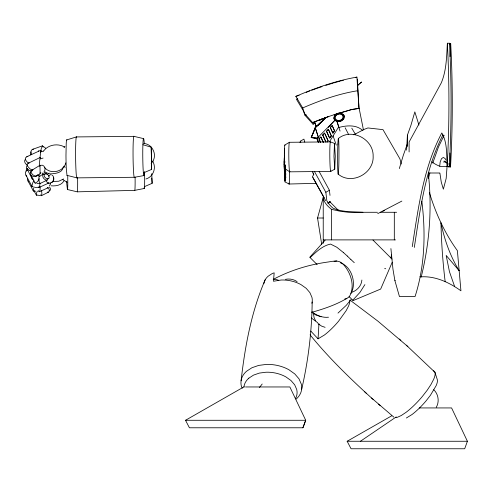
<?xml version="1.0" encoding="UTF-8"?>
<svg xmlns="http://www.w3.org/2000/svg" width="492" height="492" viewBox="0 0 492 492"><rect width="100%" height="100%" fill="white"/><g stroke="black" fill="none" stroke-linecap="round" stroke-linejoin="round"><path stroke-width="0.74" d="M409.104 151.954L409.116 142.004L441.275 82.914C446.539 70.467 446.607 56.543 447.357 43.247L449.497 43.241A201.579 34.821 89.9 0 1 449.294 166.554M447.056 166.634L446.176 178.436L443.36 189.186L441.281 182.188L439.916 173.252M38.487 151.235L38.499 150.712M284.702 165.281L284.763 178.485L284.727 165.257M285.907 176.966L285.182 176.985L284.228 162.581L284.954 162.563M284.893 165.294L284.874 166.825L284.739 165.527L285.465 165.515M284.413 153.941L284.444 151.425L284.64 153.473M40.043 157.6L40.836 150.214L41.125 151.069M284.813 164.802L284.585 176.05L284.474 173.762A12.048 0.449 88.5 0 1 284.179 161.911L284.444 156.259L284.585 157.089M312.174 301.996C311.823 331.454 308.263 360.864 301.614 389.559M142.901 144.728L151.222 147.169L151.628 169.396L143.412 172.913M285.182 176.985L284.271 159.955L285.108 179.02L284.37 158.553L284.979 179.703L284.413 158.393L284.93 179.642L284.659 165.41M449.264 43.659L450.69 43.659L450.008 56.66M449.448 44.723L449.497 43.241M284.204 159.691L284.259 158.11A11.562 0.43 88.5 0 1 284.591 158.018M285.022 165.103A12.048 0.449 88.5 0 1 285.243 176.179L285.157 179.98A11.562 0.43 88.5 0 1 284.69 178.553L284.425 173.713L284.862 165.207M32.152 178.098L32.115 178.719A5.277 1.341 -57.1 0 0 33.124 178.971M40.27 172.575C40.467 174.808 37.251 175.853 35.424 175.933A3.635 1.925 34.4 0 1 32.835 174.777L31.039 172.637A4.336 2.294 34.4 0 1 31.082 170.761L39.969 165.275L40.104 165.884M349.726 300.52A29.059 7.183 -47.8 0 1 348.49 306.165L346.14 310.698L338.601 321.178A25.695 6.353 -47.8 0 1 324.357 335.058L318.078 338.816L318.951 323.644M406.595 150.14L407.407 135.109L407.401 146.45M352.223 109.427L359.006 108.418L356.903 77.09C335.87 80.799 315.44 87.927 295.852 96.37L302.691 107.945L304.628 113.634L312.635 122.613L328.853 116.475L325.95 117.502L315.224 127.471L315.292 128.025M285.108 166.573L285.059 165.275L285.083 167.544L284.948 164.992L284.425 172.661L284.339 169.986L285.065 167.372L284.985 181.874L284.161 164.279M26.094 170.952L26.617 169.254L27.411 168.738M361.891 280.028C361.534 285.711 357.131 290.514 351.854 292.291M241.08 380.814C244.991 346.386 251.357 311.627 265.219 279.708M40.596 152.465L41.242 148.633L42.546 145.798L43.099 146.985M412.259 246.677C418.298 208.091 423.329 167.938 441.81 132.951C447.628 142.877 446.447 155.41 447.142 166.548L449.288 166.542L449.251 163.215M414.307 247.427C420.186 209.254 425.26 169.678 442.929 134.826M334.517 117.816L334.677 116.795M343.484 117.809L343.65 116.795M344.32 116.764L343.613 119.113L340.402 121.432M27.607 178.307L27.57 180.133L33.376 191.013M48.093 178.676L47.183 180.103L39.852 183.608A4.33 0.873 86.4 0 1 39.231 181.892L38.911 178.996A3.493 0.707 86.4 0 1 39.089 176.616L43.505 173.922L44.778 173.965M63.167 167.274C62.632 172.095 56.641 173.528 52.601 173.658M300.04 142.637L300.366 141.173L303.921 139.131L304.763 142.071M421.232 276.836L420.106 276.713L421.232 276.836C429.559 243.159 432.216 208.011 428.317 173.516M390.869 257.943L391.601 254.967M428.384 178.608L429.903 172.889M399.326 168.59L403.299 155.318L407.247 144.261M50.75 173.559L50.073 175.029L48.407 176.185M321.688 244.278L317.543 218.011L323.232 197.458L323.398 198.436A151.358 40.35 0 0 0 331.577 209.364L331.565 239.887M432.776 163.067L438.452 147.046L444.147 135.251M284.856 145.005L289.425 142.293L330.433 141.88L334.486 143.406L333.963 156.438L334.744 169.162L330.741 171.413L289.733 171.831L285.096 168.762M334.744 169.162L335.267 156.13L334.486 143.406M419.233 407.936L451.582 407.936L467.4 441.262L464.694 448.759L351.048 448.759L347.155 441.262L391.589 415.888M302.918 427.782L305.704 420.279L289.862 386.958L245.508 386.958M407.401 135.128L410.869 125.497L414.836 111.875L418.926 125.048M40.418 183.147L40.067 183.713M65.817 162.87C63.665 172.009 50.233 174.845 44.538 167.421M152.914 161.185C157.231 154.168 152.034 143.799 143.695 143.467M317.315 138.75L311.208 137.44L315.206 127.656L318.398 137.403M315.249 127.84L311.239 137.594L317.223 138.363M311.27 137.742L315.003 128.72M392.198 262.298L380.667 289.068L353.115 300.594L348.976 296.448M30.879 151.893L30.547 154.802M436.256 407.321C439.602 401.779 438.433 394.117 433.735 389.719M39.969 165.275L40.123 173.762M297.746 98.83L296.43 99.255L303.293 110.694L304.997 115.312L312.967 124.125L315.132 123.326L316.331 126.893M334.689 116.838L335.888 115.005M343.01 118.756L343.471 117.766M344.123 117.883C342.807 121.376 337.647 122.865 334.843 120.319L316.946 138.473L318.441 142.36M364.904 284.604L360.003 292.334L352.764 300.212M315.132 123.326L315.071 123.67M37.669 174.857C36.039 178.99 27.54 175.238 31.285 171.696M44.255 171.468C46.371 169.02 44.145 164.143 40.731 165.287M350.962 293.515C356.841 283.41 351.78 266.639 340.415 262.814M327.334 142.102L328.127 140.817L325.083 134.119M331.307 135.675L329.714 138.246L326.497 131.18L328.392 129.273L331.356 135.903L330.144 137.742M334.48 130.534L332.893 133.104L330.28 127.366L332.168 125.46L334.535 130.792L332.924 133.246L330.31 127.526L332.223 125.724L334.535 130.792M329.517 141.702L338.717 126.813L336.577 120.202M63.96 180.902C61.5 185.361 55.664 186.253 51.033 185.798M25.424 159.236C23.696 161.05 25.049 163.842 27.029 164.808M27.158 165.318L26.439 166.942L26.543 167.846L32.275 179.082M151.149 163.528L152.994 161.075M259.425 387.505L262.211 384.018M351.073 299.579L346.22 305.366L337.992 313.103M334.978 115.269L333.871 117.963L334.369 119.71M317.617 125.718L317.949 125.331M43.548 151.075C48.173 144.593 58.001 143.012 64.68 147.139M335.163 115.897L336.848 114.316L339.148 113.615M343.004 118.713L341.313 120.294M40.774 194.789A4.33 0.806 85.6 0 0 41.193 195.668L41.697 195.096A3.493 0.652 85.6 0 0 41.795 192.667L41.605 190.693M49.182 173.055L48.234 173.762A3.801 2.454 37.9 0 1 45.947 173.541L43.837 171.954M325.187 240.102L309.782 257.255L317.131 264.61M317.549 125.798L325.968 117.588L325.292 117.822A47.017 3.573 -18 0 0 317.143 120.743L314.523 121.795L316.282 126.585M328.349 127.41L334.843 120.319M40.608 159.027C39.864 154.008 39.311 165.392 39.655 166.234M320.544 142.354L318.951 138.805L320.833 136.899L323.367 142.471M322.721 134.986L325.932 142.04L322.721 134.986L324.609 133.08L328.127 140.817M310.12 257.593C316.055 252.076 322.297 245.785 330.526 244.075L336.756 247.212L343.594 252.697M316.977 126.278L325.956 117.551L315.224 127.471L318.379 137.293M322.1 121.296L325.968 117.588L319.044 120.214M329.449 137.717L326.534 131.339L328.392 129.273M322.758 135.152L324.609 133.08M318.976 138.916L320.882 137.114L323.404 142.637M38.222 186.972A6.088 1.408 88.5 0 0 38.554 187.434L39.489 186.665A4.908 1.138 88.5 0 0 39.895 183.258M38.419 190.595A5.314 1.23 88.5 0 0 38.979 191.689L39.791 191.019A4.28 0.99 88.5 0 0 40.147 188.042L40.116 186.819M338.367 138.486C351.768 127.594 373.631 139.273 373.145 156.179C374.055 173.473 351.571 185.496 338.109 174.063M63.972 147.342L64.956 146.567M36.826 175.779L37.281 175.423A4.336 2.294 34.4 0 0 37.521 174.906M41.389 195.73L48.517 192.126C50.159 191.001 49.034 188.608 48.025 187.415M311.971 312.272C324.855 308.607 337.881 304.228 349.179 296.922C355.562 286.485 350.808 272.193 342.85 263.897C338.373 259.216 331.842 261.652 326.313 262.248C319.972 263.208 313.675 264.45 307.469 266.067C295.618 269.21 284.099 273.644 273.257 279.37M342.26 119.556C340.206 121.579 335.833 121.715 334.646 118.713M37.909 194.875L37.361 195.269A4.299 1.384 -60.8 0 1 36.322 195.035L33.819 190.545M360.433 441.262L396.257 416.909M316.645 125.958L316.227 126.29L316.743 126.315M248.798 378.188L253.521 375.113L259.407 373.077L266.043 372.229A25.695 16.537 9.4 0 1 285.895 376.903L290.981 380.525L294.677 384.812L296.719 389.486A29.059 18.702 9.4 0 1 295.428 398.686M63.64 178.965L58.763 181.228L52.995 181.468M43.505 173.922C41.033 175.958 44.378 180.589 47.183 180.103M377.739 213.633L401.853 201.087M40.27 157.434L27.613 163.559L27.201 164.18L27.324 165.859L29.661 168.602A5.455 3.087 31.7 0 0 32.048 169.863M328.09 203.337L330.458 201.96M382.831 211.296L384.547 210.299M302.691 107.945C320.353 100.319 338.791 93.72 357.838 90.706M326.885 201.105L325.845 192.292L329.4 190.25L319.136 171.487M327.74 202.968L330.107 201.609M185.515 420.279L305.704 420.279L302.937 427.782L189.414 427.782L185.515 420.279L243.786 386.958M40.166 150.527L26.771 156.757L25.473 157.932C24.994 160.066 26.839 161.819 28.376 163M49.366 185.632L50.436 184.279A3.106 2.042 38.5 0 0 50.129 182.919M42.546 145.798L32.644 149.322C30.584 150.085 30.652 152.809 31.679 154.39M353.797 134.814L364.185 129.365L367.899 127.951L382.985 129.642L399.934 158.904L401.318 164.082M32.158 170.115L32.927 169.691M41.236 151.807L43.505 151.081M28.032 169.912C25.775 170.484 24.508 173.289 25.99 175.22L32.134 186.659M38.893 187.538L48.849 182.993L47.982 183.122M39.274 191.782L47.964 187.815L47.207 187.926M406.367 418.003L412.013 414.528A25.695 6.353 -47.8 0 0 426.257 400.648L430.42 395.291L436.152 385.636A29.059 7.183 -47.8 0 0 437.247 379.48L434.922 372.253L406.3 345.187M145.909 179.002C153.203 176.979 156.794 167.637 152.655 161.278M144.617 186.579L152.133 183.319L151.782 173.664M336.854 114.359L337.967 113.867M40.713 158.713L43.081 158.067M336.608 113.923C339.314 112.139 344.308 113.099 344.351 116.911M318.902 120.423L321.596 119.341M306.215 92.355L309.708 90.965M51.494 182.6C53.591 182.108 54.341 179.451 53.388 177.68M319.449 120.066L321.522 119.273M319.173 120.146L321.768 119.156M311.719 90.233L316.405 88.529M324.296 118.234L325.704 117.736M317.076 88.289L322.057 86.61M327.77 116.819L334.732 114.513M295.797 96.401L299.093 95.331M355.525 77.533L356.903 77.09M304.997 115.312L306.307 114.888M312.635 122.613L315.157 121.764M312.967 124.125L315.071 123.449M315.224 127.471L316.005 127.219M334.105 114.71L351.565 109.581M66.641 139.943L76.34 136.93L133.793 136.345M325.759 85.387L333.029 83.123M333.705 82.933L339.837 81.186M49.194 190.828C51.26 190.496 50.516 187.753 49.249 186.874M31.537 170.404L32.171 170.232M340.519 80.995L343.398 80.27M336.823 120.977L338.914 127.446C346.565 125.398 355.999 124.556 362.389 130.177M40.282 195.41L38.401 195.552M339.013 120.995L340.2 120.737M48.517 192.126L47.269 192.151M339.099 113.142C335.655 113.135 332.038 117.576 334.966 120.442M38.96 183.356L37.072 183.461M66.66 181.523A17.509 0.658 88.5 0 0 66.82 184.408L67.435 189.525L77.25 191.837L134.722 190.367L144.285 188.473M28.315 163.153L29.256 162.981M76.623 136.96A20.627 1.076 89.4 0 0 75.608 157.274A20.627 1.076 89.4 0 0 77.023 177.864L134.476 177.28L144.051 175.552M26.771 156.757L27.878 156.561M32.644 149.322L33.567 149.162M37.847 187.329L35.086 187.397M334.05 261.357L336.805 260.926M273.263 279.604L275.329 279.278L278.331 280.145M344.794 298.952L346.86 298.626M285.452 279.333C289.425 278.534 293.786 279.235 297.094 281.639M395.82 417.462L397.247 417.351L401.238 415.549L406.097 412.296A29.36 7.257 -47.8 0 0 422.37 396.435L427.13 390.322L430.986 384.467L433.68 379.283A33.21 8.21 -47.8 0 0 433.397 370.882M328.502 317.217C322.537 317.955 316.633 315.446 311.977 311.867M284.235 161.659L284.96 161.64M284.142 161.345L284.235 164.943L284.966 164.925M285.44 169.027L284.302 168.787L284.253 166.087L284.979 166.068M284.302 168.787L285.034 168.768M284.339 169.986L285.065 169.968M285.864 170.091L285.132 170.109L284.253 166.087M284.235 164.943L285.157 171.302L285.889 171.284M284.474 173.762L285.2 173.744M284.708 169.045L285.188 173.873L285.92 173.854M285.194 174.918L285.92 174.9M285.163 177.747L285.889 177.729M316.399 183.325L289.056 184.02L284.985 181.874M448.378 166.966L450.518 166.96A201.579 34.815 89.9 0 0 450.697 43.647M339.142 113.572L340.329 113.615M443.975 162.495L444.233 161.112L447.419 163.129M445.973 160.115L445.205 158.652L443.36 157.415L441.515 158.652L440.162 162.028L439.67 166.634L449.971 166.64L449.971 164.746L449.713 166.64M428.397 173L439.756 173M377.481 212.286L348.379 212.286L340.421 211.308L331.565 209.371M380.267 212.286L396.613 212.286M317.543 218.011L323.232 218.011M323.232 239.887L395.513 239.887M420.967 276.848C435.5 275.889 449.381 282.537 460.936 290.797L457.382 250.656C444.627 233.073 435.549 213.024 429.313 192.28M390.906 248.583L392.96 269.173L394.873 280.557L395.291 280.557M243.847 386.958L244.536 386.958M347.155 441.262L467.4 441.262M362.942 212.286C353.022 211.806 342.254 212.181 333.09 208.208A148.744 39.649 0 0 1 327.309 201.382M32.029 170.964L29.649 170.662L26.955 168.725M311.208 137.44L317.881 138.037M384.67 268.583L385.728 268.743M321.073 316.762L315.661 314.917L312.014 312.481M336.977 121.438L334.517 119.937M340.323 113.572L343.078 115.048M143.689 138.646L134.076 136.382A20.627 1.076 89.4 0 0 133.061 156.69A20.627 1.076 89.4 0 0 134.476 177.28M66.894 139.956A18.573 0.966 89.4 0 0 66.223 143.455L65.977 155.269A17.509 0.91 89.4 0 0 66.291 168.473L66.986 175.337L76.746 177.833M42.958 146.524L44.803 147.391L45.621 148.338M325.095 327.328L321.694 326.165L317.906 323.619M67.115 182.188L62.841 179.678M34.588 190.89L35.639 191.327M45.024 171.899L47.25 172.87M39.44 176.05L39.655 176.148A4.33 0.873 86.4 0 1 39.877 176.505M341.43 113.867L342.364 114.353M336.737 120.743L335.089 119.562M49.366 173.842L48.517 173.313M448.698 163.941L449.971 164.746M443.975 161.112L447.16 163.129M314.523 121.795L314.843 122.004M349.978 300.058L377.868 321.122L407.874 346.589M311.301 317.961L317.777 322.77M63.609 166.198L65.098 167.323M393.834 417.118L371.565 398.022M399.313 339.013L400.882 340.409M378.576 404.184L380.138 405.58M310.077 334.824C327.032 355.833 346.393 374.861 366.214 393.169M364.64 391.767L373.133 399.43M343.656 252.753L347.254 256.012M350.907 259.548L354.277 262.673M51.814 174.894C57.539 178.657 49.421 187.507 46.107 180.785M347.284 256.043L350.888 259.53M372.961 240.041L392.019 259.093M329.499 201.406L338.441 210.41M315.2 123.074L314.013 121.788M310.784 331.104L318.078 338.816M25.99 175.22L26.808 176.148M28.007 181.031L28.727 181.837M42.041 172.846L42.663 173.824M38.376 174.697L39.544 176.659M351.792 128.178L355.605 134.691M312.986 177.606L324.154 197.667M325.667 200.65L312.395 176.696L313.841 174.432L312.451 171.751M314.48 171.517L325.845 192.292M30.418 174.291L35.037 182.956A4.299 1.255 -59.3 0 0 36.014 183.116L37.743 181.339A3.874 1.132 -59.3 0 0 39.206 178.664M312.98 172.938L313.681 174.273M343.687 114.864L344.191 115.835M343.065 115.005L343.514 115.891M345.181 127.797L348.6 134.482M328.447 129.531L331.356 135.903M317.082 139.082L318.625 142.526M318.656 142.655L318.072 141.493M318.951 138.805L320.526 142.28M316.946 138.473L318.798 142.551M315.569 320.839L314.068 317.531L313.502 313.927M242.248 388.219L241.369 386.22A33.21 21.371 9.4 0 1 246.56 371.245L251.959 367.727L258.681 365.408L266.264 364.431A29.36 18.899 9.4 0 1 288.952 369.775L294.763 373.914L298.988 378.815L301.319 384.147A33.21 21.371 9.4 0 1 296.135 399.129M454.651 286.596L449.448 271.676L446.176 255.44L459.159 270.723C450.168 256.074 444.399 239.629 440.98 222.833A589.92 589.92 0 0 0 445.162 281.664M333.096 135.89L336.276 145.171M335.415 116.622L334.732 114.501L351.841 109.482L359.142 108.375L363.447 129.937M338.914 127.446L340.046 131.081M394.873 280.557L399.449 296.559L415.051 296.559C424.934 265.92 425.771 232.956 421.835 201.203M300.366 141.173L300.784 142.643M343.508 115.848L343.656 116.838M334.505 117.772L334.652 118.756M36.322 195.035L36.586 192.95A3.874 1.248 -60.8 0 1 37.435 191.111M152.133 183.319L151.776 178.049M329.4 190.25L330.009 195.392M449.952 152.963L450.518 166.96M284.64 152.582L284.548 148.473L284.628 150.005M35 182.458L35.037 182.956M357.34 79.083L359.006 108.418M284.456 159.039L284.53 161.622M151.222 147.169L151.628 169.396M284.567 158.861L284.622 162.495M285.157 171.302L285.188 173.873M67.748 176.118L67.779 184.174A18.573 0.695 88.5 0 1 67.435 189.525M284.413 155.109L284.431 157.846M394.313 212.286L394.313 239.887M323.232 197.458L323.232 243.306M144.482 171.917A18.616 0.972 89.4 0 1 143.541 174.236L143.295 171.782A18.616 0.972 89.4 0 1 142.864 145.663L143.006 142.25A18.616 0.972 89.4 0 1 144.279 143.652M67.232 175.349A18.573 0.966 89.4 0 1 66.986 175.337M447.363 43.234A201.579 34.821 89.9 0 1 447.148 166.56M439.251 166.001A28.013 28.013 0 0 1 431.859 161.806M289.345 171.167A14.766 0.553 88.5 0 1 288.89 183.055M144.556 171.88A18.616 0.695 88.5 0 1 144.095 187.852M135.103 177.212A20.627 0.775 88.5 0 1 134.722 190.367M77.613 177.218A20.627 0.775 88.5 0 1 77.25 191.837M263.835 283.706A25.965 16.71 9.4 0 1 268.128 276.221L272.347 273.472L274.167 272.845L273.478 281.252L281.24 280.01A25.695 16.537 9.4 0 1 301.092 284.69L306.178 288.306L309.868 292.599L311.916 297.266A29.059 18.702 9.4 0 1 311.91 303.312M244.001 386.564A29.059 18.702 9.4 0 1 248.798 378.188M51.906 173.51A3.825 2.792 61.7 0 1 51.426 174.033M34.286 186.972A4.742 1.353 -58.4 0 0 33.757 188.073L33.185 190.613A5.277 1.507 -58.4 0 0 34.268 190.97M33.923 180.767A5.437 1.55 -58.4 0 0 32.577 183.288L31.918 186.197A6.045 1.728 -58.4 0 0 33.161 186.609M330.932 170.89A14.766 0.769 89.4 0 1 329.818 156.708A14.766 0.769 89.4 0 1 330.636 142.366M285.016 145.386A11.562 0.603 89.4 0 0 284.702 145.429L284.462 148.547A12.048 0.627 89.4 0 0 284.419 160.048L284.628 165.349A11.562 0.603 89.4 0 0 285.249 168.332M289.929 171.308A14.766 0.769 89.4 0 1 288.81 157.126A14.766 0.769 89.4 0 1 289.634 142.778M39.022 176.32A4.299 1.255 -59.3 0 1 39.354 176.376M335.267 116.862C334.234 121.493 341.872 121.542 342.887 117.705C343.92 113.074 336.276 113.025 335.267 116.862M44.175 174.672C43.425 177.102 47.38 180.232 49.145 177.95C49.901 175.515 45.941 172.391 44.175 174.672M337.875 144.058A17.78 0.658 -89.6 0 0 337.813 171.001A18.026 0.67 -89.6 0 0 338.773 166.401A17.773 0.658 -89.6 0 0 338.699 140.65A18.02 0.67 -89.6 0 0 337.875 144.064M361.534 82.072A55.411 55.301 -31.5 0 0 357.303 85.793A55.411 55.19 -4.5 0 1 361.534 82.072"/></g></svg>
